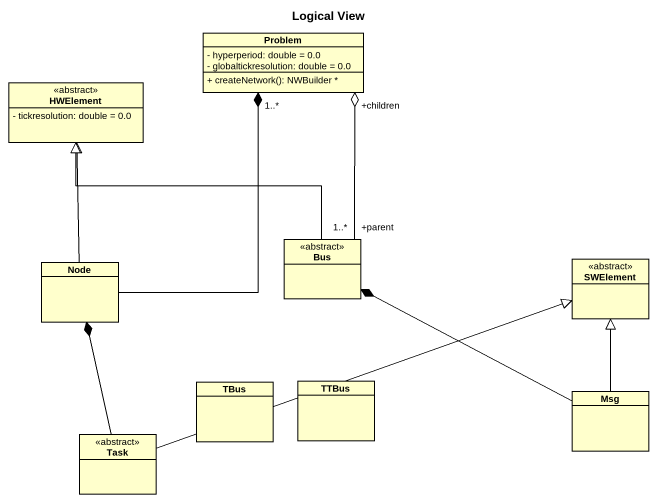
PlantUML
@startuml
title Logical View
hide circle
hide empty members
skinparam classAttributeIconSize 0
class Problem {
  - hyperperiod: double = 0.0
  - globaltickresolution: double = 0.0
  + createNetwork(): NWBuilder *
}
class HWElement <<abstract>> {
  - tickresolution: double = 0.0
}
class Bus <<abstract>>
class "Node" as Node_
class SWElement <<abstract>>
class TBus
class TTBus
class Msg
class Task <<abstract>>
Bus "+parent\n1..*" -up-o "+children" Problem
Bus -up-|> HWElement
Node_ -up-* "1..*" Problem
Node_ -up-|> HWElement
Msg -left-* Bus
Msg -up-|> SWElement
Task -up-* Node_
Task -right-|> SWElement
@enduml
